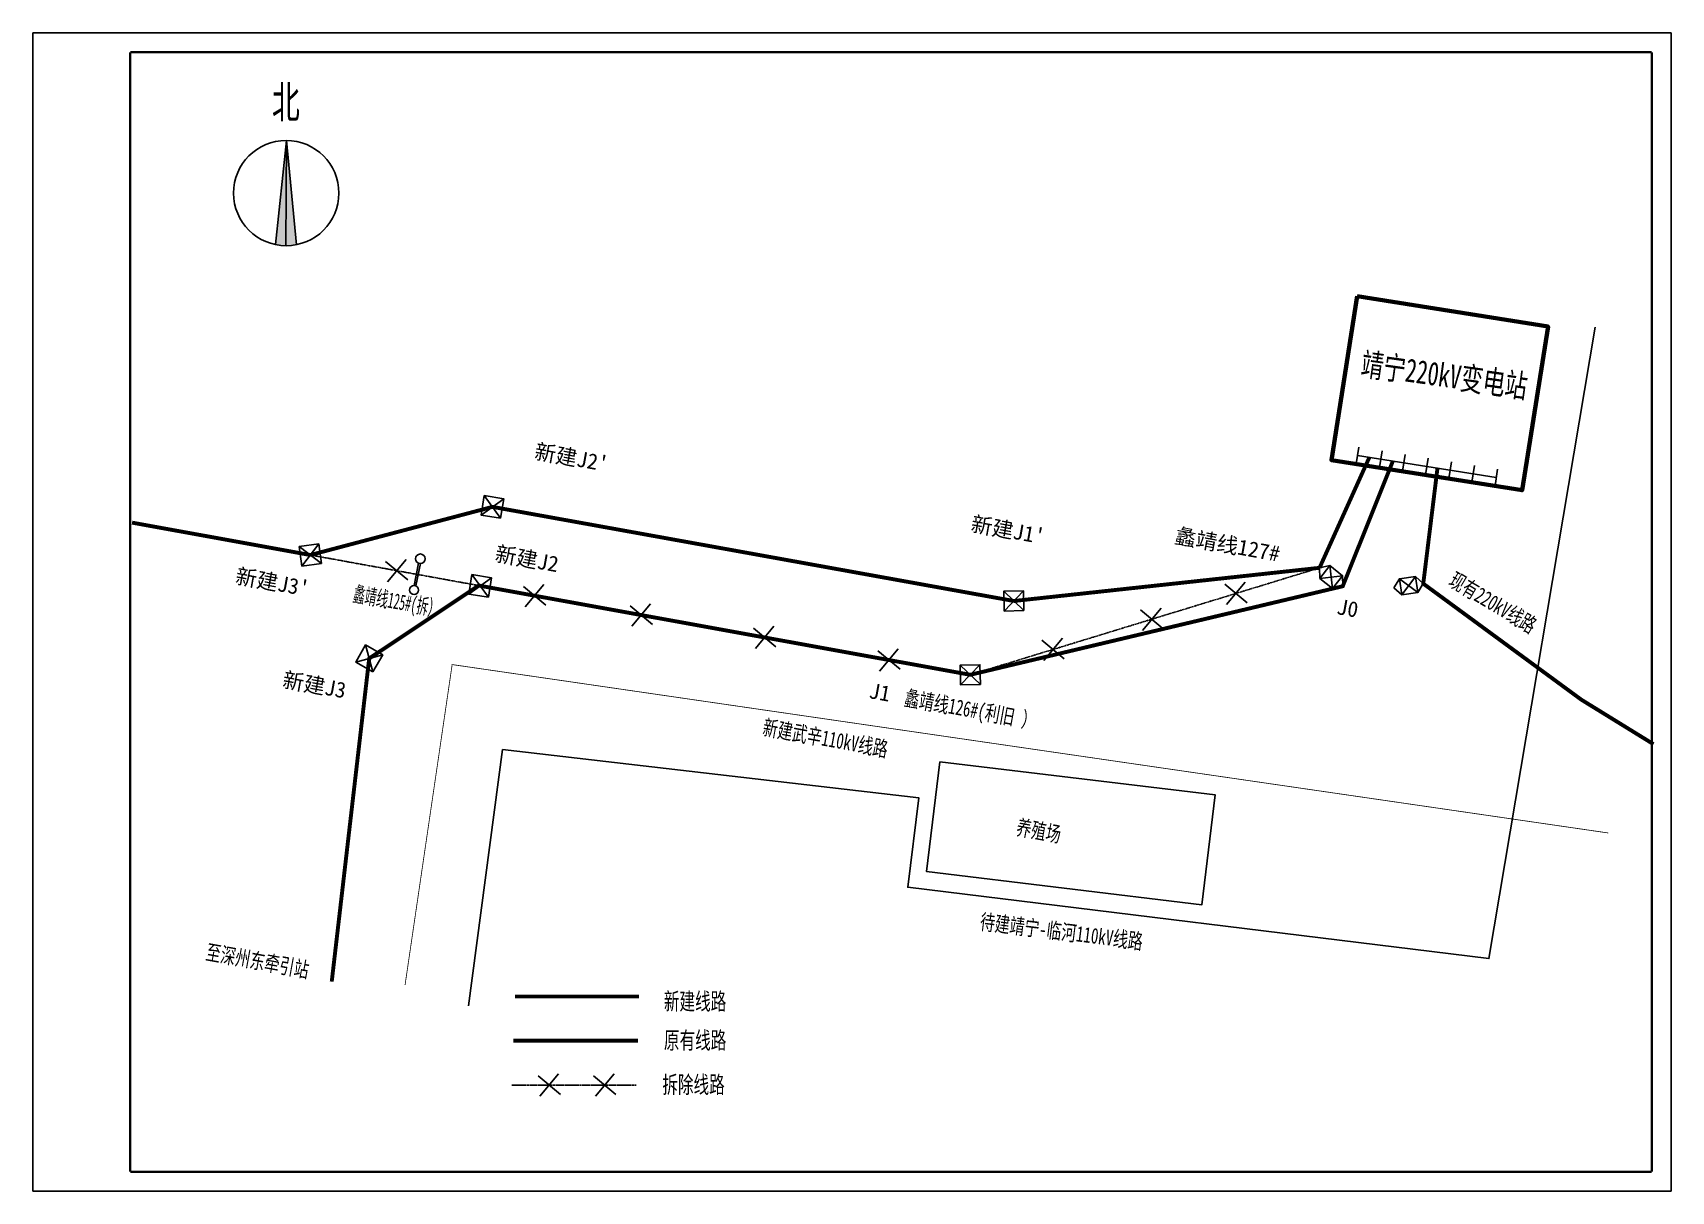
# Model space of a CAD drawing. Header units: millimetres. Extents: x -56 to 364, y -3318 to -3021.
import ezdxf
from ezdxf.enums import TextEntityAlignment as Align

# ---------------------------------------------------------------- set-up
doc = ezdxf.new("R2010")
doc.units = ezdxf.units.MM
doc.linetypes.add('CENTER', pattern=[2, 1.25, -0.25, 0.25, -0.25])
doc.linetypes.add('HIDDEN', pattern=[0.375, 0.25, -0.125])
doc.layers.add('0图层1-1zongping', color=7, linetype='Continuous')
doc.layers.add('文字', color=2, linetype='Continuous')
doc.layers.add('mainlayer', color=1, linetype='Continuous', lineweight=100)
doc.styles.add('ANZT', font='an_txt.shx', dxfattribs={"width": 0.8, "bigfont": 'an_hztxt.shx'})
doc.styles.add('hztxt', font='simplex.shx', dxfattribs={"width": 0.8, "height": 5, "bigfont": 'hztxt.shx'})
doc.styles.add('MtXpl_', font='')
doc.styles.get("Standard").update_dxf_attribs({"font": 'tssdeng.shx', "width": 0.7, "bigfont": 'tssdchn.shx'})
doc.styles.get('MtXpl_').set_extended_font_data('SimSun')

# ---------------------------------------------------------------- blocks, each defined once
blk = doc.blocks.new('A$C5ab5893e')
at = {"color": 0}
blk.add_lwpolyline([(0, 5.87), (5.87, 0), (11.74, 5.87), (5.87, 11.74)], close=True, dxfattribs=at)
for points in [[(0.49, 11.24), (0, 5.87)], [(0.49, 11.24), (5.87, 11.74)], [(5.87, 11.74), (5.87, 0)], [(0, 5.87), (11.74, 5.87)], [(11.24, 0.49), (5.87, 0)], [(11.24, 0.49), (11.74, 5.87)]]:
    blk.add_lwpolyline(points, dxfattribs=at)
blk = doc.blocks.new('A$C260e0cc3')
at = {"color": 3}
for p, q in [((420, 297), (0, 297)), ((0, 297), (0, 0)), ((420, 0), (420, 297)), ((0, 0), (420, 0))]:
    blk.add_line(p, q, dxfattribs=at)
at = {"color": 7}
blk.add_line((0, 0), (420, 0), dxfattribs=at)
at = {"color": 3, "const_width": 0.6}
for points in [[(25, 292), (25, 5)], [(415, 292), (25, 292)], [(415, 292), (415, 5)], [(25, 5), (415, 5)]]:
    blk.add_lwpolyline(points, dxfattribs=at)
blk = doc.blocks.new('A$Cfdb96b86')
at = {"color": 0}
blk.add_lwpolyline([(5.16, 0.1), (5.06, 5.16), (0, 5.06), (0.1, 0)], close=True, dxfattribs=at)
for points in [[(0, 5.06), (5.16, 0.1)], [(5.06, 5.16), (0.1, 0)]]:
    blk.add_lwpolyline(points, dxfattribs=at)
blk = doc.blocks.new('A$C6d1a8a0b')
at = {"color": 0}
for points in [[(8.14, 0.97), (2.25, 0.97)], [(2.26, 1.44), (8.13, 1.44)]]:
    blk.add_lwpolyline(points, dxfattribs=at)
for centre, radius in [((1.14, 1.22), 1.14), ((9.33, 1.22), 1.22)]:
    blk.add_circle(centre, radius, dxfattribs=at)

msp = doc.modelspace()

# ---------------------------------------------------------------- hatches: boundary and pattern name
at = {"layer": '0图层1-1zongping'}
h = msp.add_hatch(color=7, dxfattribs=at)
h.paths.add_polyline_path([(6.42, -3075.13, 0.050646), (9.13, -3075.42), (9.28, -3048.45)])
h.paths.add_polyline_path([(9.28, -3048.45), (9.13, -3075.42, 0.050646), (11.84, -3075.16)])

# ---------------------------------------------------------------- linework, layer by layer
at = {"color": 4}
msp.add_lwpolyline([(344.73, -3096.32), (317.51, -3258.19), (168.52, -3239.88), (171.34, -3216.96), (64.65, -3204.61), (55.95, -3270.26)], dxfattribs=at)
at = {"color": 6}
for points in [[(283.5, -3131.38), (284.18, -3127.11)], [(289.43, -3132.32), (290.11, -3128.05)], [(295.36, -3133.26), (296.03, -3128.99)], [(283.84, -3129.25), (319.4, -3134.88)], [(301.28, -3134.2), (301.96, -3129.92)], [(307.21, -3135.14), (307.89, -3130.86)], [(313.14, -3136.08), (313.81, -3131.8)], [(319.06, -3137.01), (319.74, -3132.74)]]:
    msp.add_lwpolyline(points, dxfattribs=at)
at = {"color": 1, "linetype": 'HIDDEN', "ltscale": 4, "const_width": 1}
for points in [[(292.87, -3130.67), (280.03, -3162.73), (184.56, -3185.43), (58.55, -3162.55), (30.47, -3181.25), (20.87, -3264.09)], [(195.73, -3166.51), (195.73, -3166.51), (62.07, -3142.38), (15.38, -3154.72)], [(195.73, -3166.51), (274.08, -3158.01)], [(67.82, -3267.9), (99.61, -3267.9)]]:
    msp.add_lwpolyline(points, dxfattribs=at)
at = {"color": 4}
for points, const_width in [([(274.08, -3158.01), (286.84, -3129.72)], 1), ([(359.69, -3203.22), (341.2, -3191.82), (300.67, -3162.06), (304.31, -3132.49)], 1), ([(15.38, -3154.72), (-30.31, -3146.42)], 1), ([(274.08, -3158.01), (274.08, -3158.01)], 1), ([(39.67, -3264.93), (51.74, -3182.81), (348.14, -3225.99)], 0.2), ([(67.41, -3279.26), (99.35, -3279.26)], 1)]:
    msp.add_lwpolyline(points, dxfattribs=dict(at, const_width=const_width))
at = {"linetype": 'CENTER', "ltscale": 0.3}
for points in [[(274.08, -3158.01), (274.08, -3158.01), (184.56, -3185.43), (15.38, -3154.72)], [(67, -3290.63), (98.94, -3290.63)]]:
    msp.add_lwpolyline(points, dxfattribs=at)
at = {"color": 0}
for points in [[(34.67, -3156.35), (40.38, -3161.12)], [(39.91, -3155.88), (35.14, -3161.59)], [(75.26, -3162.3), (70.48, -3168.01)], [(249.79, -3162.18), (255.5, -3166.96)], [(255.03, -3161.72), (250.26, -3167.43)], [(70.01, -3162.77), (75.72, -3167.54)], [(97.35, -3167.73), (103.06, -3172.5)], [(102.59, -3167.26), (97.82, -3172.97)], [(228.22, -3168.79), (233.93, -3173.57)], [(233.46, -3168.32), (228.69, -3174.04)], [(128.99, -3173.47), (134.7, -3178.25)], [(134.23, -3173), (129.46, -3178.72)], [(160.83, -3179.25), (166.54, -3184.03)], [(166.07, -3178.78), (161.3, -3184.5)], [(202.9, -3176.55), (208.62, -3181.32)], [(208.15, -3176.08), (203.37, -3181.79)], [(73.75, -3288.24), (79.47, -3293.01)], [(79, -3287.77), (74.22, -3293.48)], [(87.99, -3288.24), (93.7, -3293.01)], [(93.23, -3287.77), (88.45, -3293.48)]]:
    msp.add_lwpolyline(points, dxfattribs=at)
msp.add_lwpolyline([(176.74, -3207.72), (247.3, -3216.2), (243.91, -3244.37), (173.35, -3235.9)], close=True, dxfattribs=at)
at = {"layer": '0图层1-1zongping', "color": 7}
for p, q in [((9.28, -3048.45), (6.42, -3075.13)), ((9.13, -3075.42), (9.28, -3048.45)), ((9.28, -3048.45), (11.84, -3075.16))]:
    msp.add_line(p, q, dxfattribs=at)
msp.add_circle((9.2, -3061.93), 13.49, dxfattribs=at)
at = {"layer": 'mainlayer', "color": 1}
msp.add_lwpolyline([(283.76, -3088.39), (277.11, -3130.37), (326, -3138.11), (332.65, -3096.14), (283.76, -3088.39)], dxfattribs=at)

# ---------------------------------------------------------------- block references
at = {"color": 6}
msp.add_blockref('A$C260e0cc3', (-55.77, -3317.83), dxfattribs=at)
at = {"color": 0}
for name, p, rotation in [('A$Cfdb96b86', (59.07, -3144.45), 349.7106479242763), ('A$Cfdb96b86', (13.11, -3157.57), 6.488128716182076), ('A$C6d1a8a0b', (42.95, -3165.06), 78.66886618652414), ('A$Cfdb96b86', (55.92, -3164.71), 349.7106479242763), ('A$Cfdb96b86', (26.93, -3182.12), 328.853436021299)]:
    msp.add_blockref(name, p, dxfattribs=dict(at, rotation=rotation))
for p, xscale, yscale, zscale, rotation in [((274.48, -3163.62), 0.4999999999999997, 0.4999999999999997, 0.4999999999999997, 6.578564960907283), ((297.49, -3166.7), 0.5, 0.5, 0.5, 53.05848729226587)]:
    msp.add_blockref('A$C5ab5893e', p, dxfattribs=dict(at, xscale=xscale, yscale=yscale, zscale=zscale, rotation=rotation))
for p in [(193.15, -3169.08), (181.98, -3188.01)]:
    msp.add_blockref('A$Cfdb96b86', p, dxfattribs=at)

# ---------------------------------------------------------------- texts
at = {"color": 1, "style": 'MtXpl_'}
for s, rotation, width, p in [('蠡靖线125#(拆）', 349.6943, 0.55, (26.12, -3166.54)), ('现有220kV线路', 329.265, 0.7, (306.83, -3162.3)), ('蠡靖线126#(利旧 ）', 349.6943, 0.7, (167.4, -3193.22)), ('至深州东牵引站', 349.6943, 0.7, (-11.65, -3258.38))]:
    msp.add_text(s, height=4, rotation=rotation, dxfattribs=dict(at, width=width)).set_placement(p)
at = {"color": 4, "style": 'MtXpl_', "width": 0.7}
for s, rotation, p in [('新建武辛110kV线路', 349.6943, (131.13, -3200.76)), ('待建靖宁-临河110kV线路', 352.8562, (186.87, -3250.65))]:
    msp.add_text(s, height=4, rotation=rotation, dxfattribs=at).set_placement(p)
at = {"color": 0, "style": 'MtXpl_', "width": 0.7}
msp.add_text('养殖场', height=4, rotation=349.6943, dxfattribs=at).set_placement((196.13, -3226.38))
at = {"color": 1, "insert": (285.24, -3102.66), "char_height": 6, "attachment_point": 1, "rotation": 352.0487}
msp.add_mtext('{\\fSimSun|b0|i0|c134|p2;靖宁220kV变电站}', dxfattribs=at)
at = {"color": 1, "char_height": 4, "attachment_point": 1, "rotation": 349.6943, "style": 'MtXpl_'}
for s, insert, width in [("新建J2'", (73.34, -3126.06), 24.5582), ("新建J1'", (185.2, -3144.64), 24.5582), ('新建J2', (63.23, -3152.28), 19.2029)]:
    msp.add_mtext(s, dxfattribs=dict(at, insert=insert, width=width))
for s, insert in [('蠡靖线127#', (237.42, -3147.66)), ("{\\fSimSun|b0|i0|c134|p2;新建J3'}", (-3.32, -3158.01)), ('J0', (278.97, -3165.89)), ('{\\fSimSun|b0|i0|c134|p2;新建J3}', (8.75, -3184.61)), ('J1', (159.06, -3187.43))]:
    msp.add_mtext(s, dxfattribs=dict(at, insert=insert))
at = {"layer": '0图层1-1zongping', "color": 7, "style": 'ANZT', "width": 0.8}
msp.add_text('北', height=9.42, dxfattribs=at).set_placement((9.12, -3038.56), align=Align.MIDDLE)
at = {"layer": '文字', "color": 1, "lineweight": 25, "style": 'hztxt', "width": 0.8}
msp.add_text('新建线路', height=5, dxfattribs=at).set_placement((106.01, -3271.82))
at = {"layer": '文字', "color": 4, "lineweight": 25, "style": 'hztxt', "width": 0.8}
msp.add_text('原有线路', height=5, dxfattribs=at).set_placement((106.02, -3281.81))
at = {"layer": '文字', "color": 0, "lineweight": 25, "style": 'hztxt', "width": 0.8}
msp.add_text('拆除线路', height=5, dxfattribs=at).set_placement((105.61, -3293.17))

doc.saveas('drawing.dxf')
